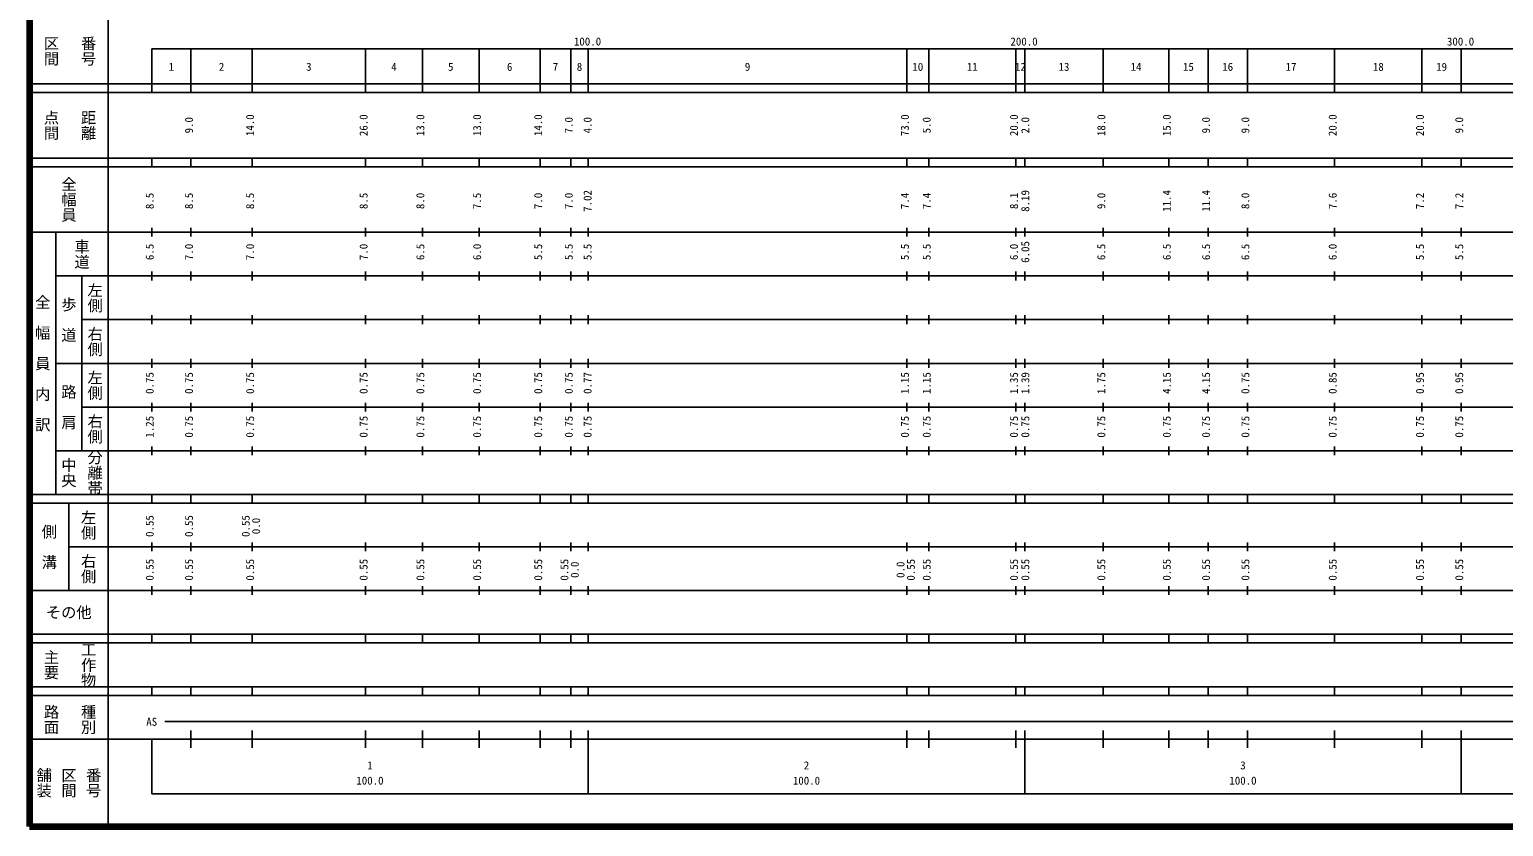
# Model space of a CAD drawing. Units: millimetres on the paper, enlarged 1000 times. Extents: x 40000 to 680000, y 20000 to 380000.
# Drawn here: x 40000 to 377687, y 20000 to 202409 of the extents above; entities that cross this region are included whole.
import ezdxf
from ezdxf.enums import TextEntityAlignment as Align

# ---------------------------------------------------------------- set-up
doc = ezdxf.new("R2010")
doc.units = ezdxf.units.MM
doc.header["$LTSCALE"] = 1000
doc.layers.add('M-TTL', color=2, linetype='Continuous', lineweight=140)
doc.layers.add('M-TTL-BAND', color=7, linetype='Continuous', lineweight=25)
doc.styles.add('@ＭＳ ゴシック', font='')
doc.styles.add('ＭＳ ゴシック', font='')
doc.styles.get('@ＭＳ ゴシック').set_extended_font_data('@MS Gothic')
doc.styles.get('ＭＳ ゴシック').set_extended_font_data('MS Gothic')

msp = doc.modelspace()

# ---------------------------------------------------------------- linework, layer by layer
at = {"layer": 'M-TTL'}
for p, q in [((40000, 380000), (40000, 20000)), ((40000, 20000), (680000, 20000))]:
    msp.add_line(p, q, dxfattribs=at)
at = {"layer": 'M-TTL-BAND'}
for p, q in [((58000, 370000), (58000, 20000)), ((68000, 198000), (579000, 198000)), ((68000, 198000), (68000, 188000)), ((77000, 188000), (77000, 198000)), ((91000, 188000), (91000, 198000)), ((117000, 188000), (117000, 198000)), ((130000, 188000), (130000, 198000)), ((143000, 188000), (143000, 198000)), ((157000, 188000), (157000, 198000)), ((164000, 188000), (164000, 198000)), ((168000, 188000), (168000, 198000)), ((241000, 188000), (241000, 198000)), ((246000, 188000), (246000, 198000)), ((266000, 188000), (266000, 198000)), ((268000, 188000), (268000, 198000)), ((286000, 188000), (286000, 198000)), ((301000, 188000), (301000, 198000)), ((310000, 188000), (310000, 198000)), ((319000, 188000), (319000, 198000)), ((339000, 188000), (339000, 198000)), ((359000, 188000), (359000, 198000)), ((368000, 188000), (368000, 198000)), ((40000, 190000), (579000, 190000)), ((40000, 188000), (579000, 188000)), ((40000, 173000), (579000, 173000)), ((68000, 171000), (68000, 173000)), ((77000, 171000), (77000, 173000)), ((91000, 171000), (91000, 173000)), ((117000, 171000), (117000, 173000)), ((130000, 171000), (130000, 173000)), ((143000, 171000), (143000, 173000)), ((157000, 171000), (157000, 173000)), ((164000, 171000), (164000, 173000)), ((168000, 171000), (168000, 173000)), ((241000, 171000), (241000, 173000)), ((246000, 171000), (246000, 173000)), ((266000, 171000), (266000, 173000)), ((268000, 171000), (268000, 173000)), ((286000, 171000), (286000, 173000)), ((301000, 171000), (301000, 173000)), ((310000, 171000), (310000, 173000)), ((319000, 171000), (319000, 173000)), ((339000, 171000), (339000, 173000)), ((359000, 171000), (359000, 173000)), ((368000, 171000), (368000, 173000)), ((40000, 171000), (579000, 171000)), ((40000, 156000), (579000, 156000)), ((46000, 96000), (46000, 156000)), ((68000, 155000), (68000, 157000)), ((77000, 155000), (77000, 157000)), ((91000, 155000), (91000, 157000)), ((117000, 155000), (117000, 157000)), ((130000, 155000), (130000, 157000)), ((143000, 155000), (143000, 157000)), ((157000, 155000), (157000, 157000)), ((164000, 155000), (164000, 157000)), ((168000, 155000), (168000, 157000)), ((241000, 155000), (241000, 157000)), ((246000, 155000), (246000, 157000)), ((266000, 155000), (266000, 157000)), ((268000, 155000), (268000, 157000)), ((286000, 155000), (286000, 157000)), ((301000, 155000), (301000, 157000)), ((310000, 155000), (310000, 157000)), ((319000, 155000), (319000, 157000)), ((339000, 155000), (339000, 157000)), ((359000, 155000), (359000, 157000)), ((368000, 155000), (368000, 157000)), ((46000, 146000), (579000, 146000)), ((52000, 146000), (52000, 106000)), ((68000, 145000), (68000, 147000)), ((77000, 145000), (77000, 147000)), ((91000, 145000), (91000, 147000)), ((117000, 145000), (117000, 147000)), ((130000, 145000), (130000, 147000)), ((143000, 145000), (143000, 147000)), ((157000, 145000), (157000, 147000)), ((164000, 145000), (164000, 147000)), ((168000, 145000), (168000, 147000)), ((241000, 145000), (241000, 147000)), ((246000, 145000), (246000, 147000)), ((266000, 145000), (266000, 147000)), ((268000, 145000), (268000, 147000)), ((286000, 145000), (286000, 147000)), ((301000, 145000), (301000, 147000)), ((310000, 145000), (310000, 147000)), ((319000, 145000), (319000, 147000)), ((339000, 145000), (339000, 147000)), ((359000, 145000), (359000, 147000)), ((368000, 145000), (368000, 147000)), ((52000, 136000), (579000, 136000)), ((68000, 135000), (68000, 137000)), ((77000, 135000), (77000, 137000)), ((91000, 135000), (91000, 137000)), ((117000, 135000), (117000, 137000)), ((130000, 135000), (130000, 137000)), ((143000, 135000), (143000, 137000)), ((157000, 135000), (157000, 137000)), ((164000, 135000), (164000, 137000)), ((168000, 135000), (168000, 137000)), ((241000, 135000), (241000, 137000)), ((246000, 135000), (246000, 137000)), ((266000, 135000), (266000, 137000)), ((268000, 135000), (268000, 137000)), ((286000, 135000), (286000, 137000)), ((301000, 135000), (301000, 137000)), ((310000, 135000), (310000, 137000)), ((319000, 135000), (319000, 137000)), ((339000, 135000), (339000, 137000)), ((359000, 135000), (359000, 137000)), ((368000, 135000), (368000, 137000)), ((46000, 126000), (579000, 126000)), ((68000, 125000), (68000, 127000)), ((77000, 125000), (77000, 127000)), ((91000, 125000), (91000, 127000)), ((117000, 125000), (117000, 127000)), ((130000, 125000), (130000, 127000)), ((143000, 125000), (143000, 127000)), ((157000, 125000), (157000, 127000)), ((164000, 125000), (164000, 127000)), ((168000, 125000), (168000, 127000)), ((241000, 125000), (241000, 127000)), ((246000, 125000), (246000, 127000)), ((266000, 125000), (266000, 127000)), ((268000, 125000), (268000, 127000)), ((286000, 125000), (286000, 127000)), ((301000, 125000), (301000, 127000)), ((310000, 125000), (310000, 127000)), ((319000, 125000), (319000, 127000)), ((339000, 125000), (339000, 127000)), ((359000, 125000), (359000, 127000)), ((368000, 125000), (368000, 127000)), ((52000, 116000), (579000, 116000)), ((68000, 115000), (68000, 117000)), ((77000, 115000), (77000, 117000)), ((91000, 115000), (91000, 117000)), ((117000, 115000), (117000, 117000)), ((130000, 115000), (130000, 117000)), ((143000, 115000), (143000, 117000)), ((157000, 115000), (157000, 117000)), ((164000, 115000), (164000, 117000)), ((168000, 115000), (168000, 117000)), ((241000, 115000), (241000, 117000)), ((246000, 115000), (246000, 117000)), ((266000, 115000), (266000, 117000)), ((268000, 115000), (268000, 117000)), ((286000, 115000), (286000, 117000)), ((301000, 115000), (301000, 117000)), ((310000, 115000), (310000, 117000)), ((319000, 115000), (319000, 117000)), ((339000, 115000), (339000, 117000)), ((359000, 115000), (359000, 117000)), ((368000, 115000), (368000, 117000)), ((46000, 106000), (579000, 106000)), ((68000, 105000), (68000, 107000)), ((77000, 105000), (77000, 107000)), ((91000, 105000), (91000, 107000)), ((117000, 105000), (117000, 107000)), ((130000, 105000), (130000, 107000)), ((143000, 105000), (143000, 107000)), ((157000, 105000), (157000, 107000)), ((164000, 105000), (164000, 107000)), ((168000, 105000), (168000, 107000)), ((241000, 105000), (241000, 107000)), ((246000, 105000), (246000, 107000)), ((266000, 105000), (266000, 107000)), ((268000, 105000), (268000, 107000)), ((286000, 105000), (286000, 107000)), ((301000, 105000), (301000, 107000)), ((310000, 105000), (310000, 107000)), ((319000, 105000), (319000, 107000)), ((339000, 105000), (339000, 107000)), ((359000, 105000), (359000, 107000)), ((368000, 105000), (368000, 107000)), ((40000, 96000), (579000, 96000)), ((68000, 94000), (68000, 96000)), ((77000, 94000), (77000, 96000)), ((91000, 94000), (91000, 96000)), ((117000, 94000), (117000, 96000)), ((130000, 94000), (130000, 96000)), ((143000, 94000), (143000, 96000)), ((157000, 94000), (157000, 96000)), ((164000, 94000), (164000, 96000)), ((168000, 94000), (168000, 96000)), ((241000, 94000), (241000, 96000)), ((246000, 94000), (246000, 96000)), ((266000, 94000), (266000, 96000)), ((268000, 94000), (268000, 96000)), ((286000, 94000), (286000, 96000)), ((301000, 94000), (301000, 96000)), ((310000, 94000), (310000, 96000)), ((319000, 94000), (319000, 96000)), ((339000, 94000), (339000, 96000)), ((359000, 94000), (359000, 96000)), ((368000, 94000), (368000, 96000)), ((40000, 94000), (579000, 94000)), ((49000, 94000), (49000, 74000)), ((68000, 83000), (68000, 85000)), ((77000, 83000), (77000, 85000)), ((91000, 83000), (91000, 85000)), ((117000, 83000), (117000, 85000)), ((130000, 83000), (130000, 85000)), ((143000, 83000), (143000, 85000)), ((157000, 83000), (157000, 85000)), ((164000, 83000), (164000, 85000)), ((168000, 83000), (168000, 85000)), ((241000, 83000), (241000, 85000)), ((246000, 83000), (246000, 85000)), ((266000, 83000), (266000, 85000)), ((268000, 83000), (268000, 85000)), ((286000, 83000), (286000, 85000)), ((301000, 83000), (301000, 85000)), ((310000, 83000), (310000, 85000)), ((319000, 83000), (319000, 85000)), ((339000, 83000), (339000, 85000)), ((359000, 83000), (359000, 85000)), ((368000, 83000), (368000, 85000)), ((49000, 84000), (579000, 84000)), ((68000, 73000), (68000, 75000)), ((77000, 73000), (77000, 75000)), ((91000, 73000), (91000, 75000)), ((117000, 73000), (117000, 75000)), ((130000, 73000), (130000, 75000)), ((143000, 73000), (143000, 75000)), ((157000, 73000), (157000, 75000)), ((164000, 73000), (164000, 75000)), ((168000, 73000), (168000, 75000)), ((241000, 73000), (241000, 75000)), ((246000, 73000), (246000, 75000)), ((266000, 73000), (266000, 75000)), ((268000, 73000), (268000, 75000)), ((286000, 73000), (286000, 75000)), ((301000, 73000), (301000, 75000)), ((310000, 73000), (310000, 75000)), ((319000, 73000), (319000, 75000)), ((339000, 73000), (339000, 75000)), ((359000, 73000), (359000, 75000)), ((368000, 73000), (368000, 75000)), ((40000, 74000), (579000, 74000)), ((40000, 64000), (579000, 64000)), ((40000, 62000), (579000, 62000)), ((68000, 62000), (68000, 64000)), ((77000, 62000), (77000, 64000)), ((91000, 62000), (91000, 64000)), ((117000, 62000), (117000, 64000)), ((130000, 62000), (130000, 64000)), ((143000, 62000), (143000, 64000)), ((157000, 62000), (157000, 64000)), ((164000, 62000), (164000, 64000)), ((168000, 62000), (168000, 64000)), ((241000, 62000), (241000, 64000)), ((246000, 62000), (246000, 64000)), ((266000, 62000), (266000, 64000)), ((268000, 62000), (268000, 64000)), ((286000, 62000), (286000, 64000)), ((301000, 62000), (301000, 64000)), ((310000, 62000), (310000, 64000)), ((319000, 62000), (319000, 64000)), ((339000, 62000), (339000, 64000)), ((359000, 62000), (359000, 64000)), ((368000, 62000), (368000, 64000)), ((40000, 52000), (579000, 52000)), ((68000, 50000), (68000, 52000)), ((77000, 50000), (77000, 52000)), ((91000, 50000), (91000, 52000)), ((117000, 50000), (117000, 52000)), ((130000, 50000), (130000, 52000)), ((143000, 50000), (143000, 52000)), ((157000, 50000), (157000, 52000)), ((164000, 50000), (164000, 52000)), ((168000, 50000), (168000, 52000)), ((241000, 50000), (241000, 52000)), ((246000, 50000), (246000, 52000)), ((266000, 50000), (266000, 52000)), ((268000, 50000), (268000, 52000)), ((286000, 50000), (286000, 52000)), ((301000, 50000), (301000, 52000)), ((310000, 50000), (310000, 52000)), ((319000, 50000), (319000, 52000)), ((339000, 50000), (339000, 52000)), ((359000, 50000), (359000, 52000)), ((368000, 50000), (368000, 52000)), ((40000, 50000), (579000, 50000)), ((71000, 44000), (565000, 44000)), ((77000, 38000), (77000, 42000)), ((91000, 38000), (91000, 42000)), ((117000, 38000), (117000, 42000)), ((130000, 38000), (130000, 42000)), ((143000, 38000), (143000, 42000)), ((157000, 38000), (157000, 42000)), ((164000, 38000), (164000, 42000)), ((168000, 27500), (168000, 42000)), ((241000, 38000), (241000, 42000)), ((246000, 38000), (246000, 42000)), ((266000, 38000), (266000, 42000)), ((268000, 27500), (268000, 42000)), ((286000, 38000), (286000, 42000)), ((301000, 38000), (301000, 42000)), ((310000, 38000), (310000, 42000)), ((319000, 38000), (319000, 42000)), ((339000, 38000), (339000, 42000)), ((359000, 38000), (359000, 42000)), ((368000, 27500), (368000, 42000)), ((40000, 40000), (579000, 40000)), ((68000, 40000), (68000, 27500)), ((68000, 27500), (579000, 27500))]:
    msp.add_line(p, q, dxfattribs=at)

# ---------------------------------------------------------------- texts
at = {"layer": 'M-TTL-BAND', "style": '@ＭＳ ゴシック'}
for s, p in [('区間', (45000, 197500)), ('番号', (53500, 197500)), ('点間', (45000, 180500)), ('距離', (53500, 180500)), ('全幅員', (49000, 163500)), ('車道', (52000, 151000)), ('左側', (55000, 141000)), ('全\u3000幅\u3000員\u3000内\u3000訳', (43000, 126000)), ('歩\u3000道', (49000, 136000)), ('右側', (55000, 131000)), ('左側', (55000, 121000)), ('路\u3000肩', (49000, 116000)), ('右側', (55000, 111000)), ('分離帯', (55000, 101000)), ('中央', (49000, 101000)), ('左側', (53500, 89000)), ('側\u3000溝', (44500, 84000)), ('右側', (53500, 79000)), ('工作物', (53500, 57000)), ('主要', (45000, 57000)), ('路面', (45000, 44500)), ('種別', (53500, 44500)), ('舗装', (43333, 30000)), ('区間', (49000, 30000)), ('番号', (54667, 30000))]:
    msp.add_text(s, height=2566, rotation=270, dxfattribs=at).set_placement(p, align=Align.MIDDLE_CENTER)
at = {"layer": 'M-TTL-BAND', "style": 'ＭＳ ゴシック'}
for s, p in [('100.0', (167844, 198195)), ('200.0', (267844, 198195)), ('300.0', (367844, 198195)), ('1', (72500, 192405)), ('2', (84000, 192405)), ('3', (104000, 192405)), ('4', (123500, 192405)), ('5', (136500, 192405)), ('6', (150000, 192405)), ('7', (160500, 192405)), ('8', (166000, 192405)), ('9', (204500, 192405)), ('10', (243500, 192405)), ('11', (256000, 192405)), ('12', (267000, 192405)), ('13', (277000, 192405)), ('14', (293500, 192405)), ('15', (305500, 192405)), ('16', (314500, 192405)), ('17', (329000, 192405)), ('18', (349000, 192405)), ('19', (363500, 192405)), ('AS', (68000, 42500)), ('1', (118000, 32523)), ('2', (218000, 32523)), ('3', (318000, 32523)), ('100.0', (118000, 29033)), ('100.0', (218000, 29033)), ('100.0', (318000, 29033))]:
    msp.add_text(s, height=1833, dxfattribs=at).set_placement(p, align=Align.BOTTOM_CENTER)
for s, p in [('14.0', (92000, 180500)), ('26.0', (118000, 180500)), ('13.0', (131000, 180500)), ('13.0', (144000, 180500)), ('14.0', (158000, 180500)), ('73.0', (242000, 180500)), ('20.0', (267000, 180500)), ('18.0', (287000, 180500)), ('15.0', (302000, 180500)), ('20.0', (340000, 180500)), ('20.0', (360000, 180500)), ('9.0', (78000, 180500)), ('7.0', (165000, 180500)), ('4.0', (169315, 180500)), ('5.0', (247000, 180500)), ('2.0', (269591, 180500)), ('9.0', (311000, 180500)), ('9.0', (320000, 180500)), ('9.0', (369000, 180500)), ('7.02', (169315, 163174)), ('8.19', (269591, 163174)), ('11.4', (302000, 163174)), ('11.4', (311000, 163174)), ('8.5', (69000, 163174)), ('8.5', (78000, 163174)), ('8.5', (92000, 163174)), ('8.5', (118000, 163174)), ('8.0', (131000, 163174)), ('7.5', (144000, 163174)), ('7.0', (158000, 163174)), ('7.0', (165000, 163174)), ('7.4', (242000, 163174)), ('7.4', (247000, 163174)), ('8.1', (267000, 163174)), ('9.0', (287000, 163174)), ('8.0', (320000, 163174)), ('7.6', (340000, 163174)), ('7.2', (360000, 163174)), ('7.2', (369000, 163174)), ('6.5', (69000, 151500)), ('7.0', (78000, 151500)), ('7.0', (92000, 151500)), ('7.0', (118000, 151500)), ('6.5', (131000, 151500)), ('6.0', (144000, 151500)), ('5.5', (158000, 151500)), ('5.5', (165000, 151500)), ('5.5', (169315, 151500)), ('5.5', (242000, 151500)), ('5.5', (247000, 151500)), ('6.0', (267000, 151500)), ('6.05', (269591, 151500)), ('6.5', (287000, 151500)), ('6.5', (302000, 151500)), ('6.5', (311000, 151500)), ('6.5', (320000, 151500)), ('6.0', (340000, 151500)), ('5.5', (360000, 151500)), ('5.5', (369000, 151500)), ('0.75', (69000, 121500)), ('0.75', (78000, 121500)), ('0.75', (92000, 121500)), ('0.75', (118000, 121500)), ('0.75', (131000, 121500)), ('0.75', (144000, 121500)), ('0.75', (158000, 121500)), ('0.75', (165000, 121500)), ('0.77', (169315, 121500)), ('1.15', (242000, 121500)), ('1.15', (247000, 121500)), ('1.35', (267000, 121500)), ('1.39', (269591, 121500)), ('1.75', (287000, 121500)), ('4.15', (302000, 121500)), ('4.15', (311000, 121500)), ('0.75', (320000, 121500)), ('0.85', (340000, 121500)), ('0.95', (360000, 121500)), ('0.95', (369000, 121500)), ('1.25', (69000, 111500)), ('0.75', (78000, 111500)), ('0.75', (92000, 111500)), ('0.75', (118000, 111500)), ('0.75', (131000, 111500)), ('0.75', (144000, 111500)), ('0.75', (158000, 111500)), ('0.75', (165000, 111500)), ('0.75', (169315, 111500)), ('0.75', (242000, 111500)), ('0.75', (247000, 111500)), ('0.75', (267000, 111500)), ('0.75', (269591, 111500)), ('0.75', (287000, 111500)), ('0.75', (302000, 111500)), ('0.75', (311000, 111500)), ('0.75', (320000, 111500)), ('0.75', (340000, 111500)), ('0.75', (360000, 111500)), ('0.75', (369000, 111500)), ('0.55', (69000, 88764)), ('0.55', (78000, 88764)), ('0.55', (91000, 88764)), ('0.0', (93370, 88764)), ('0.55', (69000, 78764)), ('0.55', (78000, 78764)), ('0.55', (92000, 78764)), ('0.55', (118000, 78764)), ('0.55', (131000, 78764)), ('0.55', (144000, 78764)), ('0.55', (158000, 78764)), ('0.55', (164000, 78764)), ('0.55', (243370, 78764)), ('0.55', (247000, 78764)), ('0.55', (267000, 78764)), ('0.55', (269591, 78764)), ('0.55', (287000, 78764)), ('0.55', (302000, 78764)), ('0.55', (311000, 78764)), ('0.55', (320000, 78764)), ('0.55', (340000, 78764)), ('0.55', (360000, 78764)), ('0.55', (369000, 78764)), ('0.0', (166370, 78764)), ('0.0', (241000, 78764))]:
    msp.add_text(s, height=1833, rotation=90, dxfattribs=at).set_placement(p, align=Align.BOTTOM_CENTER)
msp.add_text('その他', height=2566, dxfattribs=at).set_placement((49000, 69000), align=Align.MIDDLE_CENTER)

doc.saveas('drawing.dxf')
